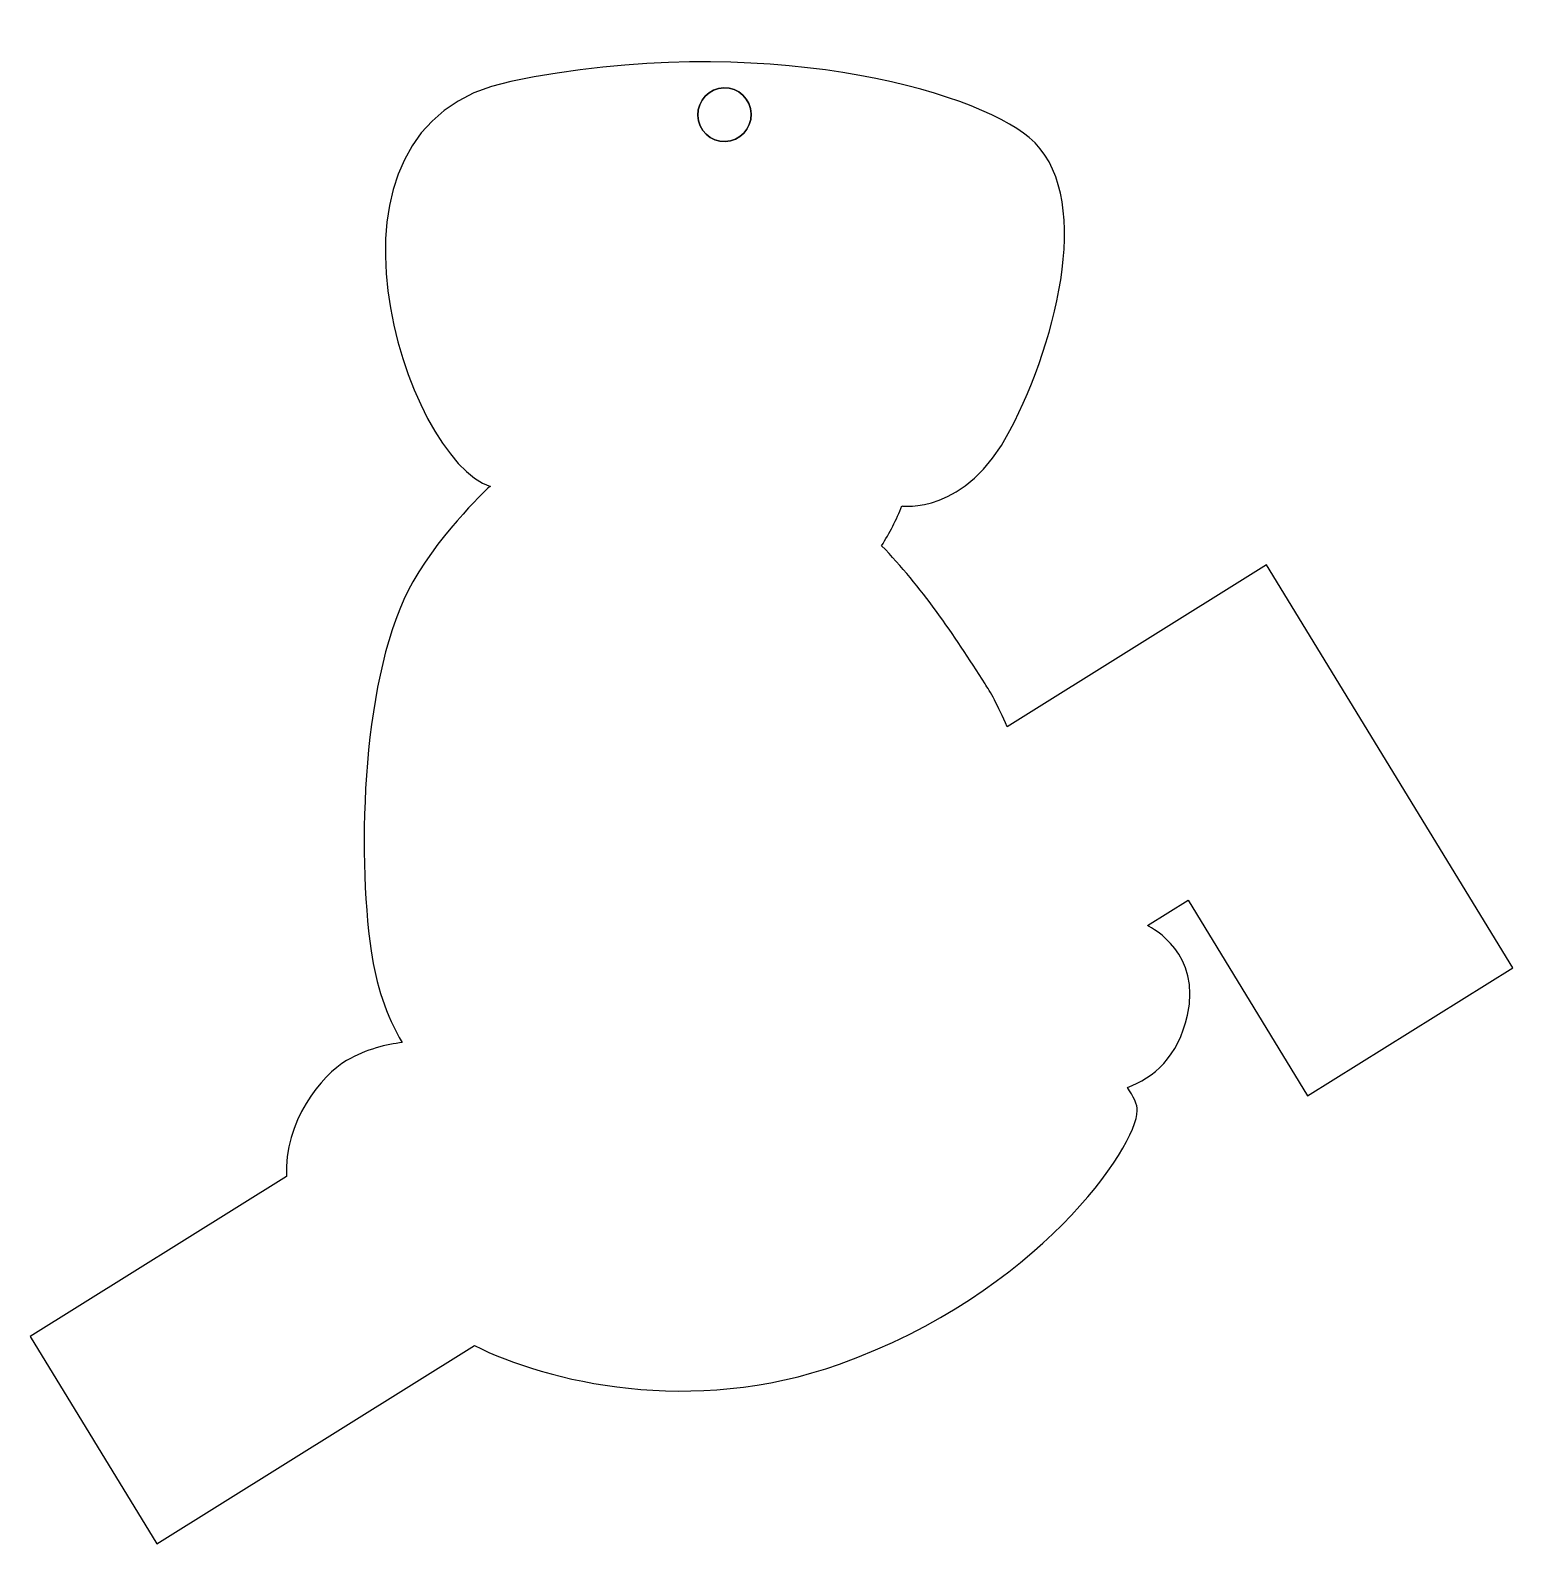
# Model space of a CAD drawing. Extents: x 0 to 145, y 0 to 148.
import ezdxf

# ---------------------------------------------------------------- set-up
doc = ezdxf.new("R2010")
doc.units = 0
doc.layers.get('0').update_dxf_attribs({"linetype": 'CONTINUOUS'})

msp = doc.modelspace()

# ---------------------------------------------------------------- linework, layer by layer
at = {"color": 7}
for points in [[(67.782589, 142.012436), (67.782589, 142.012436)], [(67.922733, 136.771064)]]:
    msp.add_lwpolyline(points, close=True, dxfattribs=at)
for points in [[(124.638945, 43.846429), (144.621383, 56.308862), (120.654332, 95.548346), (95.373196, 79.778169)], [(109.058126, 60.431122), (113.007618, 62.892448), (124.638945, 43.846429)], [(25.206901, 35.991459), (0.241132, 20.433785), (12.573305, 0.243861), (43.503676, 19.537782)]]:
    msp.add_lwpolyline(points, dxfattribs=at)
for points in [[(97.538928, 137.160619), (92.026419, 141.775143), (71.462272, 147.6115), (47.039666, 142.628648)], [(47.039666, 142.628648), (25.963837, 138.3293), (36.834678, 105.744231), (45.077175, 103.187297)], [(65.25935, 139.320905), (65.220804, 140.769376), (66.352742, 141.973462), (67.782586, 142.012436)], [(67.782589, 142.012436), (66.352742, 141.973462), (65.220808, 140.769376), (65.259354, 139.320905)], [(67.782589, 142.012436), (66.352742, 141.973462), (65.220808, 140.769376), (65.259354, 139.320905)], [(67.782586, 142.012436), (69.215899, 142.051389), (70.407423, 140.907497), (70.445968, 139.462574)], [(70.445972, 139.462574), (70.407426, 140.907501), (69.215899, 142.051389), (67.782589, 142.012436)], [(70.445972, 139.462574), (70.407426, 140.907501), (69.215899, 142.051389), (67.782589, 142.012436)], [(67.922733, 136.771064), (66.489419, 136.73209), (65.297896, 137.872458), (65.25935, 139.320905)], [(65.259354, 139.320905), (65.297899, 137.872454), (66.489423, 136.73209), (67.922736, 136.771064)], [(65.259354, 139.320905), (65.297899, 137.872454), (66.489423, 136.73209), (67.922736, 136.771064)], [(70.445968, 139.462574), (70.484514, 138.014102), (69.356088, 136.806472), (67.922733, 136.771064)], [(67.922736, 136.771064), (69.356092, 136.806472), (70.484517, 138.014102), (70.445972, 139.462574)], [(67.922736, 136.771064), (69.356092, 136.806472), (70.484517, 138.014102), (70.445972, 139.462574)], [(95.657078, 108.626988), (100.39507, 117.696692), (103.83994, 131.887363), (97.538928, 137.160619)], [(85.126158, 101.292596), (85.126158, 101.292596), (91.329035, 100.343486), (95.657078, 108.626988)], [(45.01412, 103.201463), (45.01412, 103.201463), (40.510854, 99.121682), (37.514523, 93.908649)], [(45.077175, 103.187297), (45.056114, 103.190838), (45.035122, 103.197921), (45.01412, 103.201463)], [(83.160118, 97.414704), (83.927615, 98.657743), (84.611013, 99.961021), (85.126158, 101.292596)], [(93.23544, 83.985436), (90.169038, 88.794759), (87.032564, 93.448254), (83.160118, 97.414704)], [(37.514523, 93.908649), (32.485672, 85.154146), (32.072128, 67.645118), (33.431858, 57.983977)], [(95.373196, 79.778169), (94.514621, 81.860554), (93.666482, 83.312571), (93.23544, 83.985436)], [(112.948024, 51.704958), (114.286752, 57.654624), (109.604797, 60.161988), (109.058126, 60.431122)], [(33.431858, 57.983977), (33.901445, 54.662078), (34.90021, 51.704958), (36.470201, 49.041766)], [(107.088578, 44.682216), (109.660883, 45.602991), (112.029901, 47.632268), (112.948024, 51.704958)], [(36.470201, 49.041766), (34.994837, 48.868237), (32.979769, 48.418463), (31.055824, 47.295824)], [(31.055824, 47.295824), (28.627258, 45.879236), (24.887981, 41.310733), (25.206901, 35.991459)], [(108.05932, 42.415668), (108.069833, 43.003563), (107.705366, 43.793303), (107.088578, 44.682216)], [(79.063421, 17.738709), (98.341459, 24.619781), (108.00328, 38.891923), (108.05932, 42.415668)], [(43.503676, 19.537782), (50.547634, 16.006948), (64.642604, 12.589418), (79.063421, 17.738709)]]:
    msp.add_open_spline(points, degree=3, dxfattribs=at)

doc.saveas('drawing.dxf')
